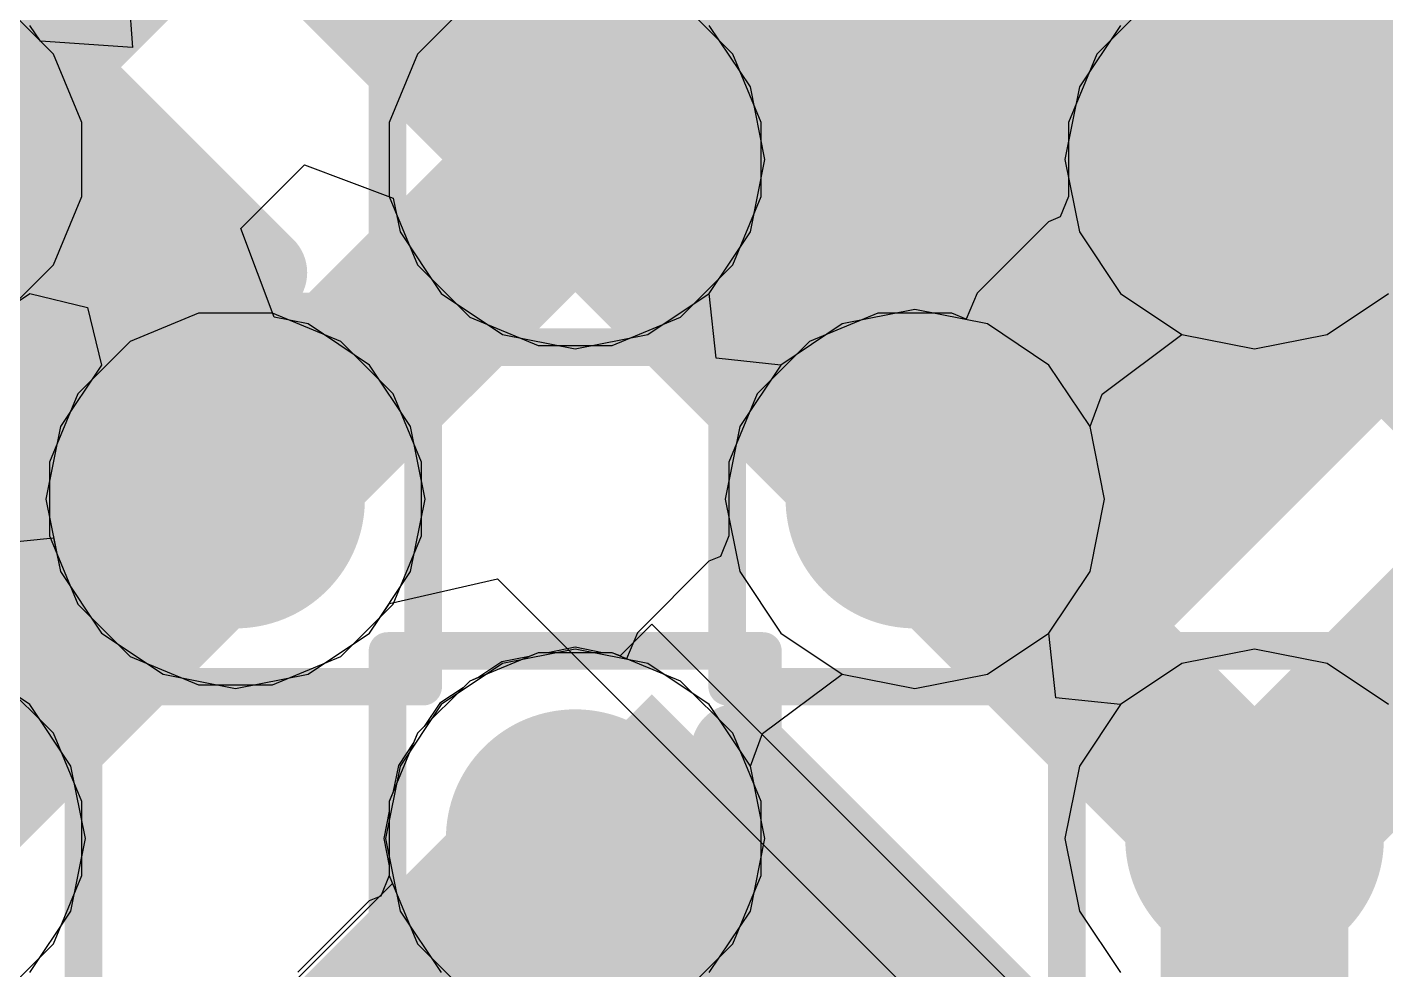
# Model space of a CAD drawing. Header units: inches. Extents: x -6 to 284, y -12 to 154.
# Drawn here: x 52.287 to 54.126, y 6.26 to 7.536 of the extents above; entities that cross this region are included whole.
import ezdxf

# ---------------------------------------------------------------- set-up
doc = ezdxf.new("R2010")
doc.units = ezdxf.units.IN
for name, color, linetype in [('Bottom Layer', 5, 'Continuous'), ('Bottom Overlay', 54, 'Continuous'), ('Bottom Paste', 16, 'Continuous'), ('Bottom Solder', 6, 'Continuous'), ('Drill Drawing', 1, 'Continuous'), ('GND-1', 16, 'Continuous'), ('GND-2', 90, 'Continuous'), ('GND-3', 216, 'Continuous'), ('GND-4', 54, 'Continuous'), ('PWR-1', 156, 'Continuous'), ('PWR-2', 130, 'Continuous'), ('Signal L1', 76, 'Continuous'), ('Signal L2', 6, 'Continuous'), ('Top Layer', 1, 'Continuous'), ('Top Paste', 8, 'Continuous'), ('Top Solder', 216, 'Continuous'), ('Via Holes', 16, 'Continuous')]:
    doc.layers.add(name, color=color, linetype=linetype)

# ---------------------------------------------------------------- blocks, each defined once
blk = doc.blocks.new('BGA_565_15_5_14_4__132')
at = {"layer": 'Top Layer'}
h = blk.add_hatch(color=1, dxfattribs=at)
edge = h.paths.add_edge_path()
edge.add_arc((1.625, 0.975), 0.125, 0, 360)
h = blk.add_hatch(color=1, dxfattribs=at)
edge = h.paths.add_edge_path()
edge.add_arc((0.975, 0.325), 0.125, 0, 360)
h = blk.add_hatch(color=1, dxfattribs=at)
edge = h.paths.add_edge_path()
edge.add_arc((1.625, 0.325), 0.125, 0, 360)
h = blk.add_hatch(color=1, dxfattribs=at)
edge = h.paths.add_edge_path()
edge.add_arc((2.275, 0.325), 0.125, 0, 360)
h = blk.add_hatch(color=1, dxfattribs=at)
edge = h.paths.add_edge_path()
edge.add_arc((1.625, -0.325), 0.125, 0, 360)
h = blk.add_hatch(color=1, dxfattribs=at)
edge = h.paths.add_edge_path()
edge.add_arc((2.275, -0.325), 0.125, 0, 360)
at = {"layer": 'Top Paste'}
h = blk.add_hatch(color=8, dxfattribs=at)
edge = h.paths.add_edge_path()
edge.add_arc((1.625, 0.975), 0.125, 0, 360)
h = blk.add_hatch(color=8, dxfattribs=at)
edge = h.paths.add_edge_path()
edge.add_arc((0.975, 0.325), 0.125, 0, 360)
h = blk.add_hatch(color=8, dxfattribs=at)
edge = h.paths.add_edge_path()
edge.add_arc((1.625, 0.325), 0.125, 0, 360)
h = blk.add_hatch(color=8, dxfattribs=at)
edge = h.paths.add_edge_path()
edge.add_arc((2.275, 0.325), 0.125, 0, 360)
h = blk.add_hatch(color=8, dxfattribs=at)
edge = h.paths.add_edge_path()
edge.add_arc((1.625, -0.325), 0.125, 0, 360)
h = blk.add_hatch(color=8, dxfattribs=at)
edge = h.paths.add_edge_path()
edge.add_arc((2.275, -0.325), 0.125, 0, 360)
at = {"layer": 'Top Solder'}
h = blk.add_hatch(color=216, dxfattribs=at)
edge = h.paths.add_edge_path()
edge.add_arc((1.625, 0.975), 0.175, 0, 360)
h = blk.add_hatch(color=216, dxfattribs=at)
edge = h.paths.add_edge_path()
edge.add_arc((0.975, 0.325), 0.175, 0, 360)
h = blk.add_hatch(color=216, dxfattribs=at)
edge = h.paths.add_edge_path()
edge.add_arc((1.625, 0.325), 0.175, 0, 360)
h = blk.add_hatch(color=216, dxfattribs=at)
edge = h.paths.add_edge_path()
edge.add_arc((2.275, 0.325), 0.175, 0, 360)
h = blk.add_hatch(color=216, dxfattribs=at)
edge = h.paths.add_edge_path()
edge.add_arc((1.625, -0.325), 0.175, 0, 360)
h = blk.add_hatch(color=216, dxfattribs=at)
edge = h.paths.add_edge_path()
edge.add_arc((2.275, -0.325), 0.175, 0, 360)
blk = doc.blocks.new('CAP_0201_B_374')
at = {"layer": 'Bottom Layer'}
for points in [[(-0.45, 0.15), (-0.15, 0.15), (-0.15, -0.15), (-0.45, -0.15)], [(0.15, 0.15), (0.45, 0.15), (0.45, -0.15), (0.15, -0.15)]]:
    blk.add_hatch(color=5, dxfattribs=at).paths.add_polyline_path(points)
at = {"layer": 'Bottom Paste'}
for points in [[(-0.45, 0.15), (-0.15, 0.15), (-0.15, -0.15), (-0.45, -0.15)], [(0.15, 0.15), (0.45, 0.15), (0.45, -0.15), (0.15, -0.15)]]:
    blk.add_hatch(color=16, dxfattribs=at).paths.add_polyline_path(points)
at = {"layer": 'Bottom Solder'}
for points in [[(-0.505, 0.205), (-0.095, 0.205), (-0.095, -0.205), (-0.505, -0.205)], [(0.095, 0.205), (0.505, 0.205), (0.505, -0.205), (0.095, -0.205)]]:
    blk.add_hatch(color=6, dxfattribs=at).paths.add_polyline_path(points)
at = {"layer": 'Bottom Overlay'}
for points in [[(-0.5334, 0.2286, 0.127, 0.127, 0), (-0.5334, -0.2286, 0.127, 0.127, 0)], [(-0.2032, 0.2286, 0.127, 0.127, 0), (-0.5334, 0.2286, 0.127, 0.127, 0)], [(0.5334, 0.2286, 0.127, 0.127, 0), (0.2032, 0.2286, 0.127, 0.127, 0)], [(0.5334, 0.2286, 0.127, 0.127, 0), (0.5334, -0.2286, 0.127, 0.127, 0)], [(-0.2032, -0.2286, 0.127, 0.127, 0), (-0.5334, -0.2286, 0.127, 0.127, 0)], [(0.5334, -0.2286, 0.127, 0.127, 0), (0.2032, -0.2286, 0.127, 0.127, 0)]]:
    blk.add_lwpolyline(points, format="xyseb", dxfattribs=at)
for points in [[(-0.5651, 0.2286, 0.0635, 0.0635, 1), (-0.5016, 0.2286, 0.0635, 0.0635, 1)], [(-0.5651, 0.2286, 0.0635, 0.0635, 1), (-0.5016, 0.2286, 0.0635, 0.0635, 1)], [(-0.2349, 0.2286, 0.0635, 0.0635, 1), (-0.1714, 0.2286, 0.0635, 0.0635, 1)], [(0.1714, 0.2286, 0.0635, 0.0635, 1), (0.2349, 0.2286, 0.0635, 0.0635, 1)], [(0.5016, 0.2286, 0.0635, 0.0635, 1), (0.5651, 0.2286, 0.0635, 0.0635, 1)], [(0.5016, 0.2286, 0.0635, 0.0635, 1), (0.5651, 0.2286, 0.0635, 0.0635, 1)], [(-0.5651, -0.2286, 0.0635, 0.0635, 1), (-0.5016, -0.2286, 0.0635, 0.0635, 1)], [(-0.5651, -0.2286, 0.0635, 0.0635, 1), (-0.5016, -0.2286, 0.0635, 0.0635, 1)], [(-0.2349, -0.2286, 0.0635, 0.0635, 1), (-0.1714, -0.2286, 0.0635, 0.0635, 1)], [(0.1714, -0.2286, 0.0635, 0.0635, 1), (0.2349, -0.2286, 0.0635, 0.0635, 1)], [(0.5016, -0.2286, 0.0635, 0.0635, 1), (0.5651, -0.2286, 0.0635, 0.0635, 1)], [(0.5016, -0.2286, 0.0635, 0.0635, 1), (0.5651, -0.2286, 0.0635, 0.0635, 1)]]:
    blk.add_lwpolyline(points, format="xyseb", close=True, dxfattribs=at)
blk = doc.blocks.new('C___0603_B_404')
at = {"layer": 'Bottom Layer'}
blk.add_hatch(color=5, dxfattribs=at).paths.add_polyline_path([(-1.143, -0.4445), (-1.143, 0.4445), (-0.381, 0.4445), (-0.381, -0.4445)])
at = {"layer": 'Bottom Paste'}
blk.add_hatch(color=16, dxfattribs=at).paths.add_polyline_path([(-1.143, -0.4445), (-1.143, 0.4445), (-0.381, 0.4445), (-0.381, -0.4445)])
at = {"layer": 'Bottom Solder'}
blk.add_hatch(color=6, dxfattribs=at).paths.add_polyline_path([(-1.203, -0.5045), (-1.203, 0.5045), (-0.321, 0.5045), (-0.321, -0.5045)])
at = {"layer": 'Bottom Overlay'}
for points in [[(-1.2446, 0.5334, 0.127, 0.127, 0), (-1.2446, -0.5334, 0.127, 0.127, 0)], [(-1.2446, 0.5334, 0.127, 0.127, 0), (-0.4572, 0.5334, 0.127, 0.127, 0)], [(-1.2446, -0.5334, 0.127, 0.127, 0), (-0.4572, -0.5334, 0.127, 0.127, 0)]]:
    blk.add_lwpolyline(points, format="xyseb", dxfattribs=at)
for points in [[(-1.2764, 0.5334, 0.0635, 0.0635, 1), (-1.2128, 0.5334, 0.0635, 0.0635, 1)], [(-1.2764, 0.5334, 0.0635, 0.0635, 1), (-1.2128, 0.5334, 0.0635, 0.0635, 1)], [(-1.2764, -0.5334, 0.0635, 0.0635, 1), (-1.2128, -0.5334, 0.0635, 0.0635, 1)], [(-1.2764, -0.5334, 0.0635, 0.0635, 1), (-1.2128, -0.5334, 0.0635, 0.0635, 1)]]:
    blk.add_lwpolyline(points, format="xyseb", close=True, dxfattribs=at)
blk = doc.blocks.new('C___0603_B_414')
at = {"layer": 'Bottom Layer'}
for points in [[(-1.143, -0.4445), (-1.143, 0.4445), (-0.381, 0.4445), (-0.381, -0.4445)], [(0.381, -0.4445), (0.381, 0.4445), (1.143, 0.4445), (1.143, -0.4445)]]:
    blk.add_hatch(color=5, dxfattribs=at).paths.add_polyline_path(points)
at = {"layer": 'Bottom Paste'}
for points in [[(-1.143, -0.4445), (-1.143, 0.4445), (-0.381, 0.4445), (-0.381, -0.4445)], [(0.381, -0.4445), (0.381, 0.4445), (1.143, 0.4445), (1.143, -0.4445)]]:
    blk.add_hatch(color=16, dxfattribs=at).paths.add_polyline_path(points)
at = {"layer": 'Bottom Solder'}
for points in [[(-1.203, -0.5045), (-1.203, 0.5045), (-0.321, 0.5045), (-0.321, -0.5045)], [(0.321, -0.5045), (0.321, 0.5045), (1.203, 0.5045), (1.203, -0.5045)]]:
    blk.add_hatch(color=6, dxfattribs=at).paths.add_polyline_path(points)
at = {"layer": 'Bottom Overlay'}
for points in [[(-1.2446, 0.5334, 0.127, 0.127, 0), (-0.4572, 0.5334, 0.127, 0.127, 0)], [(0.4572, 0.5334, 0.127, 0.127, 0), (1.2446, 0.5334, 0.127, 0.127, 0)]]:
    blk.add_lwpolyline(points, format="xyseb", dxfattribs=at)
for points in [[(-0.4889, 0.5334, 0.0635, 0.0635, 1), (-0.4254, 0.5334, 0.0635, 0.0635, 1)], [(0.4254, 0.5334, 0.0635, 0.0635, 1), (0.4889, 0.5334, 0.0635, 0.0635, 1)]]:
    blk.add_lwpolyline(points, format="xyseb", close=True, dxfattribs=at)

msp = doc.modelspace()

# ---------------------------------------------------------------- hatches: boundary and pattern name
at = {"layer": 'Bottom Layer'}
h = msp.add_hatch(color=5, dxfattribs=at)
edge = h.paths.add_edge_path()
edge.add_arc((53.029, 7.3567), 0.15, 0, 360)
h = msp.add_hatch(color=5, dxfattribs=at)
edge = h.paths.add_edge_path()
edge.add_arc((53.9482, 7.3567), 0.15, 0, 360)
h = msp.add_hatch(color=5, dxfattribs=at)
edge = h.paths.add_edge_path()
edge.add_arc((52.5693, 6.8971), 0.15, 0, 360)
h = msp.add_hatch(color=5, dxfattribs=at)
edge = h.paths.add_edge_path()
edge.add_arc((53.4886, 6.8971), 0.15, 0, 360)
h = msp.add_hatch(color=5, dxfattribs=at)
edge = h.paths.add_edge_path()
edge.add_arc((53.029, 6.4375), 0.15, 0, 360)
h = msp.add_hatch(color=5, dxfattribs=at)
edge = h.paths.add_edge_path()
edge.add_arc((53.9482, 6.4375), 0.15, 0, 360)
at = {"layer": 'GND-1'}
h = msp.add_hatch(color=16, dxfattribs=at)
edge = h.paths.add_edge_path()
edge.add_arc((53.029, 7.3567), 0.15, 0, 360)
h = msp.add_hatch(color=16, dxfattribs=at)
edge = h.paths.add_edge_path()
edge.add_arc((53.9482, 7.3567), 0.15, 0, 360)
h = msp.add_hatch(color=16, dxfattribs=at)
edge = h.paths.add_edge_path()
edge.add_arc((52.5693, 6.8971), 0.15, 0, 360)
h = msp.add_hatch(color=16, dxfattribs=at)
edge = h.paths.add_edge_path()
edge.add_arc((53.4886, 6.8971), 0.15, 0, 360)
h = msp.add_hatch(color=16, dxfattribs=at)
edge = h.paths.add_edge_path()
edge.add_arc((53.029, 6.4375), 0.15, 0, 360)
h = msp.add_hatch(color=16, dxfattribs=at)
edge = h.paths.add_edge_path()
edge.add_arc((53.9482, 6.4375), 0.15, 0, 360)
at = {"layer": 'GND-2'}
h = msp.add_hatch(color=90, dxfattribs=at)
edge = h.paths.add_edge_path()
edge.add_arc((53.029, 7.3567), 0.15, 0, 360)
h = msp.add_hatch(color=90, dxfattribs=at)
edge = h.paths.add_edge_path()
edge.add_arc((53.9482, 7.3567), 0.15, 0, 360)
h = msp.add_hatch(color=90, dxfattribs=at)
edge = h.paths.add_edge_path()
edge.add_arc((52.5693, 6.8971), 0.15, 0, 360)
h = msp.add_hatch(color=90, dxfattribs=at)
edge = h.paths.add_edge_path()
edge.add_arc((53.4886, 6.8971), 0.15, 0, 360)
h = msp.add_hatch(color=90, dxfattribs=at)
edge = h.paths.add_edge_path()
edge.add_arc((53.029, 6.4375), 0.15, 0, 360)
h = msp.add_hatch(color=90, dxfattribs=at)
edge = h.paths.add_edge_path()
edge.add_arc((53.9482, 6.4375), 0.15, 0, 360)
at = {"layer": 'GND-3'}
h = msp.add_hatch(color=216, dxfattribs=at)
edge = h.paths.add_edge_path()
edge.add_arc((53.029, 7.3567), 0.15, 0, 360)
h = msp.add_hatch(color=216, dxfattribs=at)
edge = h.paths.add_edge_path()
edge.add_arc((53.9482, 7.3567), 0.15, 0, 360)
h = msp.add_hatch(color=216, dxfattribs=at)
edge = h.paths.add_edge_path()
edge.add_arc((52.5693, 6.8971), 0.15, 0, 360)
h = msp.add_hatch(color=216, dxfattribs=at)
edge = h.paths.add_edge_path()
edge.add_arc((53.4886, 6.8971), 0.15, 0, 360)
h = msp.add_hatch(color=216, dxfattribs=at)
edge = h.paths.add_edge_path()
edge.add_arc((53.029, 6.4375), 0.15, 0, 360)
h = msp.add_hatch(color=216, dxfattribs=at)
edge = h.paths.add_edge_path()
edge.add_arc((53.9482, 6.4375), 0.15, 0, 360)
at = {"layer": 'GND-4'}
h = msp.add_hatch(color=54, dxfattribs=at)
edge = h.paths.add_edge_path()
edge.add_arc((53.029, 7.3567), 0.15, 0, 360)
h = msp.add_hatch(color=54, dxfattribs=at)
edge = h.paths.add_edge_path()
edge.add_arc((53.9482, 7.3567), 0.15, 0, 360)
h = msp.add_hatch(color=54, dxfattribs=at)
edge = h.paths.add_edge_path()
edge.add_arc((52.5693, 6.8971), 0.15, 0, 360)
h = msp.add_hatch(color=54, dxfattribs=at)
edge = h.paths.add_edge_path()
edge.add_arc((53.4886, 6.8971), 0.15, 0, 360)
h = msp.add_hatch(color=54, dxfattribs=at)
edge = h.paths.add_edge_path()
edge.add_arc((53.029, 6.4375), 0.15, 0, 360)
h = msp.add_hatch(color=54, dxfattribs=at)
edge = h.paths.add_edge_path()
edge.add_arc((53.9482, 6.4375), 0.15, 0, 360)
at = {"layer": 'PWR-1'}
h = msp.add_hatch(color=156, dxfattribs=at)
edge = h.paths.add_edge_path()
edge.add_arc((53.029, 7.3567), 0.15, 0, 360)
h = msp.add_hatch(color=156, dxfattribs=at)
edge = h.paths.add_edge_path()
edge.add_arc((53.9482, 7.3567), 0.15, 0, 360)
h = msp.add_hatch(color=156, dxfattribs=at)
edge = h.paths.add_edge_path()
edge.add_arc((52.5693, 6.8971), 0.15, 0, 360)
h = msp.add_hatch(color=156, dxfattribs=at)
edge = h.paths.add_edge_path()
edge.add_arc((53.4886, 6.8971), 0.15, 0, 360)
h = msp.add_hatch(color=156, dxfattribs=at)
edge = h.paths.add_edge_path()
edge.add_arc((53.029, 6.4375), 0.15, 0, 360)
h = msp.add_hatch(color=156, dxfattribs=at)
edge = h.paths.add_edge_path()
edge.add_arc((53.9482, 6.4375), 0.15, 0, 360)
at = {"layer": 'PWR-2'}
h = msp.add_hatch(color=130, dxfattribs=at)
edge = h.paths.add_edge_path()
edge.add_arc((53.029, 7.3567), 0.15, 0, 360)
h = msp.add_hatch(color=130, dxfattribs=at)
edge = h.paths.add_edge_path()
edge.add_arc((53.9482, 7.3567), 0.15, 0, 360)
h = msp.add_hatch(color=130, dxfattribs=at)
edge = h.paths.add_edge_path()
edge.add_arc((52.5693, 6.8971), 0.15, 0, 360)
h = msp.add_hatch(color=130, dxfattribs=at)
edge = h.paths.add_edge_path()
edge.add_arc((53.4886, 6.8971), 0.15, 0, 360)
h = msp.add_hatch(color=130, dxfattribs=at)
edge = h.paths.add_edge_path()
edge.add_arc((53.029, 6.4375), 0.15, 0, 360)
h = msp.add_hatch(color=130, dxfattribs=at)
edge = h.paths.add_edge_path()
edge.add_arc((53.9482, 6.4375), 0.15, 0, 360)
at = {"layer": 'Signal L1'}
h = msp.add_hatch(color=76, dxfattribs=at)
edge = h.paths.add_edge_path()
edge.add_arc((53.029, 7.3567), 0.15, 0, 360)
h = msp.add_hatch(color=76, dxfattribs=at)
edge = h.paths.add_edge_path()
edge.add_arc((53.9482, 7.3567), 0.15, 0, 360)
h = msp.add_hatch(color=76, dxfattribs=at)
edge = h.paths.add_edge_path()
edge.add_arc((52.5693, 6.8971), 0.15, 0, 360)
h = msp.add_hatch(color=76, dxfattribs=at)
edge = h.paths.add_edge_path()
edge.add_arc((53.4886, 6.8971), 0.15, 0, 360)
h = msp.add_hatch(color=76, dxfattribs=at)
edge = h.paths.add_edge_path()
edge.add_arc((53.029, 6.4375), 0.15, 0, 360)
h = msp.add_hatch(color=76, dxfattribs=at)
edge = h.paths.add_edge_path()
edge.add_arc((53.9482, 6.4375), 0.15, 0, 360)
at = {"layer": 'Signal L2'}
h = msp.add_hatch(color=6, dxfattribs=at)
edge = h.paths.add_edge_path()
edge.add_arc((53.029, 7.3567), 0.15, 0, 360)
h = msp.add_hatch(color=6, dxfattribs=at)
edge = h.paths.add_edge_path()
edge.add_arc((53.9482, 7.3567), 0.15, 0, 360)
h = msp.add_hatch(color=6, dxfattribs=at)
edge = h.paths.add_edge_path()
edge.add_arc((52.5693, 6.8971), 0.15, 0, 360)
h = msp.add_hatch(color=6, dxfattribs=at)
edge = h.paths.add_edge_path()
edge.add_arc((53.4886, 6.8971), 0.15, 0, 360)
h = msp.add_hatch(color=6, dxfattribs=at)
edge = h.paths.add_edge_path()
edge.add_arc((53.029, 6.4375), 0.15, 0, 360)
h = msp.add_hatch(color=6, dxfattribs=at)
edge = h.paths.add_edge_path()
edge.add_arc((53.9482, 6.4375), 0.15, 0, 360)
at = {"layer": 'Top Layer'}
h = msp.add_hatch(color=1, dxfattribs=at)
edge = h.paths.add_edge_path()
edge.add_arc((53.029, 7.3567), 0.15, 0, 360)
h = msp.add_hatch(color=1, dxfattribs=at)
edge = h.paths.add_edge_path()
edge.add_arc((53.9482, 7.3567), 0.15, 0, 360)
h = msp.add_hatch(color=1, dxfattribs=at)
edge = h.paths.add_edge_path()
edge.add_arc((52.5693, 6.8971), 0.15, 0, 360)
h = msp.add_hatch(color=1, dxfattribs=at)
edge = h.paths.add_edge_path()
edge.add_arc((53.4886, 6.8971), 0.15, 0, 360)
h = msp.add_hatch(color=1, dxfattribs=at)
edge = h.paths.add_edge_path()
edge.add_arc((53.029, 6.4375), 0.15, 0, 360)
h = msp.add_hatch(color=1, dxfattribs=at)
edge = h.paths.add_edge_path()
edge.add_arc((53.9482, 6.4375), 0.15, 0, 360)
at = {"layer": 'Via Holes'}
h = msp.add_hatch(color=7, dxfattribs=at)
edge = h.paths.add_edge_path()
edge.add_arc((53.029, 7.3567), 0.075, 0, 360)
h = msp.add_hatch(color=7, dxfattribs=at)
edge = h.paths.add_edge_path()
edge.add_arc((53.9482, 7.3567), 0.075, 0, 360)
h = msp.add_hatch(color=7, dxfattribs=at)
edge = h.paths.add_edge_path()
edge.add_arc((52.5693, 6.8971), 0.075, 0, 360)
h = msp.add_hatch(color=7, dxfattribs=at)
edge = h.paths.add_edge_path()
edge.add_arc((53.4886, 6.8971), 0.075, 0, 360)
h = msp.add_hatch(color=7, dxfattribs=at)
edge = h.paths.add_edge_path()
edge.add_arc((53.029, 6.4375), 0.075, 0, 360)
h = msp.add_hatch(color=7, dxfattribs=at)
edge = h.paths.add_edge_path()
edge.add_arc((53.9482, 6.4375), 0.075, 0, 360)

# ---------------------------------------------------------------- linework, layer by layer
at = {"layer": 'Bottom Layer'}
for p, q in [((53.1327, 6.7276), (53.0897, 6.6847)), ((53.8511, 6.0092), (53.1327, 6.7276)), ((53.029, 6.6965), (52.9919, 6.6891)), ((53.066, 6.6891), (53.029, 6.6965)), ((52.9298, 6.6768), (52.8984, 6.6558)), ((52.9669, 6.6841), (52.9298, 6.6768)), ((52.9789, 6.6891), (52.9669, 6.6841)), ((52.9919, 6.6891), (52.9789, 6.6891)), ((53.079, 6.6891), (53.066, 6.6891)), ((53.0897, 6.6847), (53.079, 6.6891)), ((52.8984, 6.6558), (52.8864, 6.6508)), ((52.8773, 6.6416), (52.8458, 6.6206)), ((52.8864, 6.6508), (52.8773, 6.6416)), ((52.8458, 6.6206), (52.8248, 6.5892)), ((52.8248, 6.5892), (52.8157, 6.58)), ((52.8107, 6.568), (52.7897, 6.5366)), ((52.8157, 6.58), (52.8107, 6.568)), ((52.7897, 6.5366), (52.7823, 6.4995)), ((52.7823, 6.4995), (52.7774, 6.4875)), ((52.7774, 6.4746), (52.77, 6.4375)), ((52.7774, 6.4875), (52.7774, 6.4746)), ((52.77, 6.4375), (52.7774, 6.4004)), ((52.7774, 6.4004), (52.7774, 6.3875)), ((52.7774, 6.3875), (52.7818, 6.3767)), ((52.7818, 6.3767), (52.6301, 6.225))]:
    msp.add_line(p, q, dxfattribs=at)
for points in [[(53.029, 6.4375, 0.254, 0.254, 0), (53.107, 6.3594, 0.254, 0.254, 0)], [(53.107, 5.945, 0.254, 0.254, 0), (53.107, 6.3594, 0.254, 0.254, 0)]]:
    msp.add_lwpolyline(points, format="xyseb", dxfattribs=at)
for points in [[(52.9655, 6.4375, 0.127, 0.127, 1), (53.0925, 6.4375, 0.127, 0.127, 1)], [(53.0435, 6.3594, 0.127, 0.127, 1), (53.1705, 6.3594, 0.127, 0.127, 1)], [(53.0435, 6.3594, 0.127, 0.127, 1), (53.1705, 6.3594, 0.127, 0.127, 1)]]:
    msp.add_lwpolyline(points, format="xyseb", close=True, dxfattribs=at)
at = {"layer": 'Drill Drawing'}
for points in [[(52.3637, 7.1027, 0.0508, 0.0508, 0), (52.3637, 7.6107, 0.0508, 0.0508, 0)], [(52.775, 7.1027, 0.0508, 0.0508, 0), (52.775, 7.6107, 0.0508, 0.0508, 0)], [(53.283, 7.1027, 0.0508, 0.0508, 0), (53.283, 7.6107, 0.0508, 0.0508, 0)], [(53.6942, 7.1027, 0.0508, 0.0508, 0), (53.6942, 7.6107, 0.0508, 0.0508, 0)], [(52.3153, 7.1511, 0.0508, 0.0508, 0), (52.8233, 7.1511, 0.0508, 0.0508, 0)], [(52.3153, 6.6431, 0.0508, 0.0508, 0), (52.3153, 7.1511, 0.0508, 0.0508, 0)], [(52.8233, 6.6431, 0.0508, 0.0508, 0), (52.8233, 7.1511, 0.0508, 0.0508, 0)], [(53.2346, 7.1511, 0.0508, 0.0508, 0), (53.7426, 7.1511, 0.0508, 0.0508, 0)], [(53.2346, 6.6431, 0.0508, 0.0508, 0), (53.2346, 7.1511, 0.0508, 0.0508, 0)], [(53.7426, 6.6431, 0.0508, 0.0508, 0), (53.7426, 7.1511, 0.0508, 0.0508, 0)], [(51.8557, 7.1027, 0.0508, 0.0508, 0), (52.3637, 7.1027, 0.0508, 0.0508, 0)], [(52.775, 7.1027, 0.0508, 0.0508, 0), (53.283, 7.1027, 0.0508, 0.0508, 0)], [(53.6942, 7.1027, 0.0508, 0.0508, 0), (54.2022, 7.1027, 0.0508, 0.0508, 0)], [(51.8557, 6.6915, 0.0508, 0.0508, 0), (52.3637, 6.6915, 0.0508, 0.0508, 0)], [(52.3637, 6.1835, 0.0508, 0.0508, 0), (52.3637, 6.6915, 0.0508, 0.0508, 0)], [(52.775, 6.6915, 0.0508, 0.0508, 0), (53.283, 6.6915, 0.0508, 0.0508, 0)], [(52.775, 6.1835, 0.0508, 0.0508, 0), (52.775, 6.6915, 0.0508, 0.0508, 0)], [(53.283, 6.1835, 0.0508, 0.0508, 0), (53.283, 6.6915, 0.0508, 0.0508, 0)], [(53.6942, 6.6915, 0.0508, 0.0508, 0), (54.2022, 6.6915, 0.0508, 0.0508, 0)], [(53.6942, 6.1835, 0.0508, 0.0508, 0), (53.6942, 6.6915, 0.0508, 0.0508, 0)], [(52.3153, 6.6431, 0.0508, 0.0508, 0), (52.8233, 6.6431, 0.0508, 0.0508, 0)], [(53.2346, 6.6431, 0.0508, 0.0508, 0), (53.7426, 6.6431, 0.0508, 0.0508, 0)]]:
    msp.add_lwpolyline(points, format="xyseb", dxfattribs=at)
for points in [[(52.3026, 7.1511, 0.0254, 0.0254, 1), (52.328, 7.1511, 0.0254, 0.0254, 1)], [(52.3026, 7.1511, 0.0254, 0.0254, 1), (52.328, 7.1511, 0.0254, 0.0254, 1)], [(52.8106, 7.1511, 0.0254, 0.0254, 1), (52.836, 7.1511, 0.0254, 0.0254, 1)], [(52.8106, 7.1511, 0.0254, 0.0254, 1), (52.836, 7.1511, 0.0254, 0.0254, 1)], [(53.2219, 7.1511, 0.0254, 0.0254, 1), (53.2473, 7.1511, 0.0254, 0.0254, 1)], [(53.2219, 7.1511, 0.0254, 0.0254, 1), (53.2473, 7.1511, 0.0254, 0.0254, 1)], [(53.7299, 7.1511, 0.0254, 0.0254, 1), (53.7553, 7.1511, 0.0254, 0.0254, 1)], [(53.7299, 7.1511, 0.0254, 0.0254, 1), (53.7553, 7.1511, 0.0254, 0.0254, 1)], [(52.351, 7.1027, 0.0254, 0.0254, 1), (52.3764, 7.1027, 0.0254, 0.0254, 1)], [(52.351, 7.1027, 0.0254, 0.0254, 1), (52.3764, 7.1027, 0.0254, 0.0254, 1)], [(52.7623, 7.1027, 0.0254, 0.0254, 1), (52.7877, 7.1027, 0.0254, 0.0254, 1)], [(52.7623, 7.1027, 0.0254, 0.0254, 1), (52.7877, 7.1027, 0.0254, 0.0254, 1)], [(53.2703, 7.1027, 0.0254, 0.0254, 1), (53.2957, 7.1027, 0.0254, 0.0254, 1)], [(53.2703, 7.1027, 0.0254, 0.0254, 1), (53.2957, 7.1027, 0.0254, 0.0254, 1)], [(53.6815, 7.1027, 0.0254, 0.0254, 1), (53.7069, 7.1027, 0.0254, 0.0254, 1)], [(53.6815, 7.1027, 0.0254, 0.0254, 1), (53.7069, 7.1027, 0.0254, 0.0254, 1)], [(52.351, 6.6915, 0.0254, 0.0254, 1), (52.3764, 6.6915, 0.0254, 0.0254, 1)], [(52.351, 6.6915, 0.0254, 0.0254, 1), (52.3764, 6.6915, 0.0254, 0.0254, 1)], [(52.7623, 6.6915, 0.0254, 0.0254, 1), (52.7877, 6.6915, 0.0254, 0.0254, 1)], [(52.7623, 6.6915, 0.0254, 0.0254, 1), (52.7877, 6.6915, 0.0254, 0.0254, 1)], [(53.2703, 6.6915, 0.0254, 0.0254, 1), (53.2957, 6.6915, 0.0254, 0.0254, 1)], [(53.2703, 6.6915, 0.0254, 0.0254, 1), (53.2957, 6.6915, 0.0254, 0.0254, 1)], [(53.6815, 6.6915, 0.0254, 0.0254, 1), (53.7069, 6.6915, 0.0254, 0.0254, 1)], [(53.6815, 6.6915, 0.0254, 0.0254, 1), (53.7069, 6.6915, 0.0254, 0.0254, 1)], [(52.3026, 6.6431, 0.0254, 0.0254, 1), (52.328, 6.6431, 0.0254, 0.0254, 1)], [(52.3026, 6.6431, 0.0254, 0.0254, 1), (52.328, 6.6431, 0.0254, 0.0254, 1)], [(52.8106, 6.6431, 0.0254, 0.0254, 1), (52.836, 6.6431, 0.0254, 0.0254, 1)], [(52.8106, 6.6431, 0.0254, 0.0254, 1), (52.836, 6.6431, 0.0254, 0.0254, 1)], [(53.2219, 6.6431, 0.0254, 0.0254, 1), (53.2473, 6.6431, 0.0254, 0.0254, 1)], [(53.2219, 6.6431, 0.0254, 0.0254, 1), (53.2473, 6.6431, 0.0254, 0.0254, 1)], [(53.7299, 6.6431, 0.0254, 0.0254, 1), (53.7553, 6.6431, 0.0254, 0.0254, 1)], [(53.7299, 6.6431, 0.0254, 0.0254, 1), (53.7553, 6.6431, 0.0254, 0.0254, 1)]]:
    msp.add_lwpolyline(points, format="xyseb", close=True, dxfattribs=at)
at = {"layer": 'GND-1'}
for p, q in [((52.9789, 6.6891), (52.8864, 6.6508)), ((53.079, 6.6891), (52.9789, 6.6891)), ((53.1715, 6.6508), (53.079, 6.6891)), ((52.8864, 6.6508), (52.8157, 6.58)), ((53.2422, 6.58), (53.1715, 6.6508)), ((52.8157, 6.58), (52.7774, 6.4875)), ((53.2806, 6.4875), (53.2422, 6.58)), ((52.7774, 6.4875), (52.7774, 6.3875)), ((53.2806, 6.3875), (53.2806, 6.4875)), ((52.7774, 6.3875), (52.8157, 6.295)), ((53.2422, 6.295), (53.2806, 6.3875)), ((52.8157, 6.295), (52.8864, 6.2242)), ((53.1715, 6.2242), (53.2422, 6.295))]:
    msp.add_line(p, q, dxfattribs=at)
at = {"layer": 'GND-2'}
for p, q in [((52.9789, 6.6891), (52.8864, 6.6508)), ((53.079, 6.6891), (52.9789, 6.6891)), ((53.1715, 6.6508), (53.079, 6.6891)), ((52.8864, 6.6508), (52.8157, 6.58)), ((53.2422, 6.58), (53.1715, 6.6508)), ((52.8157, 6.58), (52.7774, 6.4875)), ((53.2806, 6.4875), (53.2422, 6.58)), ((52.7774, 6.4875), (52.7774, 6.3875)), ((53.2806, 6.3875), (53.2806, 6.4875)), ((52.7774, 6.3875), (52.8157, 6.295)), ((53.2422, 6.295), (53.2806, 6.3875)), ((52.8157, 6.295), (52.8864, 6.2242)), ((53.1715, 6.2242), (53.2422, 6.295))]:
    msp.add_line(p, q, dxfattribs=at)
at = {"layer": 'GND-3'}
for p, q in [((52.9789, 6.6891), (52.8864, 6.6508)), ((53.079, 6.6891), (52.9789, 6.6891)), ((53.1715, 6.6508), (53.079, 6.6891)), ((52.8864, 6.6508), (52.8157, 6.58)), ((53.2422, 6.58), (53.1715, 6.6508)), ((52.8157, 6.58), (52.7774, 6.4875)), ((53.2806, 6.4875), (53.2422, 6.58)), ((52.7774, 6.4875), (52.7774, 6.3875)), ((53.2806, 6.3875), (53.2806, 6.4875)), ((52.7774, 6.3875), (52.8157, 6.295)), ((53.2422, 6.295), (53.2806, 6.3875)), ((52.8157, 6.295), (52.8864, 6.2242)), ((53.1715, 6.2242), (53.2422, 6.295))]:
    msp.add_line(p, q, dxfattribs=at)
at = {"layer": 'GND-4'}
for p, q in [((52.9789, 6.6891), (52.8864, 6.6508)), ((53.079, 6.6891), (52.9789, 6.6891)), ((53.1715, 6.6508), (53.079, 6.6891)), ((52.8864, 6.6508), (52.8157, 6.58)), ((53.2422, 6.58), (53.1715, 6.6508)), ((52.8157, 6.58), (52.7774, 6.4875)), ((53.2806, 6.4875), (53.2422, 6.58)), ((52.7774, 6.4875), (52.7774, 6.3875)), ((53.2806, 6.3875), (53.2806, 6.4875)), ((52.7774, 6.3875), (52.8157, 6.295)), ((53.2422, 6.295), (53.2806, 6.3875)), ((52.8157, 6.295), (52.8864, 6.2242)), ((53.1715, 6.2242), (53.2422, 6.295))]:
    msp.add_line(p, q, dxfattribs=at)
at = {"layer": 'PWR-1'}
for p, q in [((52.4212, 7.6327), (52.4298, 7.5082)), ((52.3054, 7.5168), (52.2911, 7.5381)), ((53.266, 7.4549), (53.2103, 7.5381)), ((53.7668, 7.5381), (53.7112, 7.4549)), ((52.4298, 7.5082), (52.3054, 7.5168)), ((53.2855, 7.3567), (53.266, 7.4549)), ((53.7112, 7.4549), (53.6917, 7.3567)), ((53.266, 7.2586), (53.2855, 7.3567)), ((53.6917, 7.3567), (53.7112, 7.2586)), ((52.5766, 7.2634), (52.6627, 7.3495)), ((52.6627, 7.3495), (52.7828, 7.3045)), ((52.7828, 7.3045), (52.7919, 7.2586)), ((52.6216, 7.1433), (52.5766, 7.2634)), ((52.7919, 7.2586), (52.8476, 7.1753)), ((53.2103, 7.1753), (53.266, 7.2586)), ((53.7112, 7.2586), (53.7668, 7.1753)), ((52.8476, 7.1753), (52.9308, 7.1197)), ((53.1271, 7.1197), (53.2103, 7.1753)), ((53.7668, 7.1753), (53.85, 7.1197)), ((54.0464, 7.1197), (54.1296, 7.1753)), ((53.4886, 7.1536), (53.3904, 7.1341)), ((53.5867, 7.1341), (53.4886, 7.1536)), ((52.6675, 7.1341), (52.6216, 7.1433)), ((52.7507, 7.0785), (52.6675, 7.1341)), ((53.3904, 7.1341), (53.3072, 7.0785)), ((53.67, 7.0785), (53.5867, 7.1341)), ((52.9308, 7.1197), (53.029, 7.1002)), ((53.029, 7.1002), (53.1271, 7.1197)), ((53.85, 7.1197), (53.9482, 7.1002)), ((53.9482, 7.1002), (54.0464, 7.1197)), ((52.8063, 6.9953), (52.7507, 7.0785)), ((53.3072, 7.0785), (53.2516, 6.9953)), ((53.7256, 6.9953), (53.67, 7.0785)), ((52.8259, 6.8971), (52.8063, 6.9953)), ((53.2516, 6.9953), (53.232, 6.8971)), ((53.7451, 6.8971), (53.7256, 6.9953)), ((52.8063, 6.799), (52.8259, 6.8971)), ((53.232, 6.8971), (53.2516, 6.799)), ((53.7256, 6.799), (53.7451, 6.8971)), ((52.1962, 6.8321), (52.3232, 6.8446)), ((52.3232, 6.8446), (52.3323, 6.799)), ((52.3323, 6.799), (52.3879, 6.7157)), ((52.7507, 6.7157), (52.8063, 6.799)), ((53.2516, 6.799), (53.3072, 6.7157)), ((53.67, 6.7157), (53.7256, 6.799)), ((52.3879, 6.7157), (52.4712, 6.6601)), ((52.6675, 6.6601), (52.7507, 6.7157)), ((53.3072, 6.7157), (53.3904, 6.6601)), ((53.5867, 6.6601), (53.67, 6.7157)), ((53.029, 6.694), (52.9308, 6.6745)), ((53.1271, 6.6745), (53.029, 6.694)), ((53.9482, 6.694), (53.85, 6.6745)), ((54.0464, 6.6745), (53.9482, 6.694)), ((52.2911, 6.6189), (52.2079, 6.6745)), ((52.9308, 6.6745), (52.8476, 6.6189)), ((53.2103, 6.6189), (53.1271, 6.6745)), ((53.85, 6.6745), (53.7668, 6.6189)), ((54.1296, 6.6189), (54.0464, 6.6745)), ((52.4712, 6.6601), (52.5693, 6.6406)), ((52.5693, 6.6406), (52.6675, 6.6601)), ((53.3904, 6.6601), (53.4886, 6.6406)), ((53.4886, 6.6406), (53.5867, 6.6601)), ((52.3467, 6.5357), (52.2911, 6.6189)), ((52.8476, 6.6189), (52.7919, 6.5357)), ((53.266, 6.5357), (53.2103, 6.6189)), ((53.7668, 6.6189), (53.7112, 6.5357)), ((52.3662, 6.4375), (52.3467, 6.5357)), ((52.7919, 6.5357), (52.7724, 6.4375)), ((53.2855, 6.4375), (53.266, 6.5357)), ((53.7112, 6.5357), (53.6917, 6.4375)), ((52.3467, 6.3393), (52.3662, 6.4375)), ((52.7724, 6.4375), (52.7919, 6.3393)), ((53.266, 6.3393), (53.2855, 6.4375)), ((53.6917, 6.4375), (53.7112, 6.3393)), ((52.2911, 6.2561), (52.3467, 6.3393)), ((52.7919, 6.3393), (52.8476, 6.2561)), ((53.2103, 6.2561), (53.266, 6.3393)), ((53.7112, 6.3393), (53.7668, 6.2561))]:
    msp.add_line(p, q, dxfattribs=at)
at = {"layer": 'PWR-2'}
for p, q in [((53.266, 7.4549), (53.2103, 7.5381)), ((53.7668, 7.5381), (53.7112, 7.4549)), ((53.2855, 7.3567), (53.266, 7.4549)), ((53.7112, 7.4549), (53.6917, 7.3567)), ((53.266, 7.2586), (53.2855, 7.3567)), ((53.6917, 7.3567), (53.7112, 7.2586)), ((53.2103, 7.1753), (53.266, 7.2586)), ((53.7112, 7.2586), (53.7668, 7.1753)), ((52.2079, 7.1197), (52.2911, 7.1753)), ((52.2911, 7.1753), (52.3689, 7.1563)), ((53.2196, 7.0878), (53.2103, 7.1753)), ((53.7668, 7.1753), (53.85, 7.1197)), ((54.0464, 7.1197), (54.1296, 7.1753)), ((52.3689, 7.1563), (52.3879, 7.0785)), ((53.4886, 7.1536), (53.3904, 7.1341)), ((53.5867, 7.1341), (53.4886, 7.1536)), ((53.3904, 7.1341), (53.3072, 7.0785)), ((53.67, 7.0785), (53.5867, 7.1341)), ((53.85, 7.1197), (53.9482, 7.1002)), ((53.9482, 7.1002), (54.0464, 7.1197)), ((52.3879, 7.0785), (52.3323, 6.9953)), ((53.3072, 7.0785), (53.2196, 7.0878)), ((53.7256, 6.9953), (53.67, 7.0785)), ((52.3323, 6.9953), (52.3128, 6.8971)), ((53.7451, 6.8971), (53.7256, 6.9953)), ((52.3128, 6.8971), (52.3323, 6.799)), ((53.7256, 6.799), (53.7451, 6.8971)), ((52.3323, 6.799), (52.3879, 6.7157)), ((52.7775, 6.7558), (52.924, 6.7889)), ((52.924, 6.7889), (53.84, 5.8729)), ((53.67, 6.7157), (53.7256, 6.799)), ((52.7507, 6.7157), (52.7775, 6.7558)), ((52.3879, 6.7157), (52.4712, 6.6601)), ((52.6675, 6.6601), (52.7507, 6.7157)), ((53.6792, 6.6282), (53.67, 6.7157)), ((53.9482, 6.694), (53.85, 6.6745)), ((54.0464, 6.6745), (53.9482, 6.694)), ((52.2911, 6.6189), (52.2079, 6.6745)), ((53.85, 6.6745), (53.7668, 6.6189)), ((54.1296, 6.6189), (54.0464, 6.6745)), ((52.4712, 6.6601), (52.5693, 6.6406)), ((52.5693, 6.6406), (52.6675, 6.6601)), ((52.3467, 6.5357), (52.2911, 6.6189)), ((53.7668, 6.6189), (53.6792, 6.6282)), ((52.3662, 6.4375), (52.3467, 6.5357)), ((52.3467, 6.3393), (52.3662, 6.4375)), ((52.2911, 6.2561), (52.3467, 6.3393))]:
    msp.add_line(p, q, dxfattribs=at)
at = {"layer": 'Signal L2'}
for p, q in [((52.323, 7.4993), (52.2522, 7.57)), ((52.8864, 7.57), (52.8157, 7.4993)), ((53.2422, 7.4993), (53.1715, 7.57)), ((53.8057, 7.57), (53.7349, 7.4993)), ((52.3613, 7.4068), (52.323, 7.4993)), ((52.8157, 7.4993), (52.7774, 7.4068)), ((53.2806, 7.4068), (53.2422, 7.4993)), ((53.7349, 7.4993), (53.6966, 7.4068)), ((52.3613, 7.3067), (52.3613, 7.4068)), ((52.7774, 7.4068), (52.7774, 7.3067)), ((53.2806, 7.3067), (53.2806, 7.4068)), ((53.6966, 7.4068), (53.6966, 7.3067)), ((52.323, 7.2142), (52.3613, 7.3067)), ((52.7774, 7.3067), (52.8157, 7.2142)), ((53.2422, 7.2142), (53.2806, 7.3067)), ((53.6966, 7.3067), (53.6851, 7.279)), ((53.6696, 7.2725), (53.5728, 7.1757)), ((53.6851, 7.279), (53.6696, 7.2725)), ((52.2522, 7.1434), (52.323, 7.2142)), ((52.8157, 7.2142), (52.8864, 7.1434)), ((53.1715, 7.1434), (53.2422, 7.2142)), ((53.5728, 7.1757), (53.5582, 7.1406)), ((54.0464, 7.1197), (54.1296, 7.1753)), ((52.5193, 7.1487), (52.4268, 7.1104)), ((52.6194, 7.1487), (52.5193, 7.1487)), ((52.7119, 7.1104), (52.6194, 7.1487)), ((52.8864, 7.1434), (52.9789, 7.1051)), ((53.079, 7.1051), (53.1715, 7.1434)), ((53.4385, 7.1487), (53.3461, 7.1104)), ((53.5386, 7.1487), (53.4385, 7.1487)), ((53.5582, 7.1406), (53.5386, 7.1487)), ((53.7419, 7.0392), (53.85, 7.1197)), ((53.85, 7.1197), (53.9482, 7.1002)), ((53.9482, 7.1002), (54.0464, 7.1197)), ((52.4268, 7.1104), (52.356, 7.0396)), ((52.7826, 7.0396), (52.7119, 7.1104)), ((52.9789, 7.1051), (53.079, 7.1051)), ((53.3461, 7.1104), (53.2753, 7.0396)), ((52.356, 7.0396), (52.3177, 6.9472)), ((52.8209, 6.9472), (52.7826, 7.0396)), ((53.2753, 7.0396), (53.237, 6.9472)), ((53.7256, 6.9953), (53.7419, 7.0392)), ((53.7451, 6.8971), (53.7256, 6.9953)), ((52.3177, 6.9472), (52.3177, 6.8471)), ((52.8209, 6.8471), (52.8209, 6.9472)), ((53.237, 6.9472), (53.237, 6.8471)), ((53.7256, 6.799), (53.7451, 6.8971)), ((52.3177, 6.8471), (52.356, 6.7546)), ((52.7826, 6.7546), (52.8209, 6.8471)), ((53.237, 6.8471), (53.2255, 6.8194)), ((53.21, 6.8129), (53.1131, 6.7161)), ((53.2255, 6.8194), (53.21, 6.8129)), ((53.67, 6.7157), (53.7256, 6.799)), ((52.356, 6.7546), (52.4268, 6.6838)), ((52.7119, 6.6838), (52.7826, 6.7546)), ((53.1131, 6.7161), (53.0986, 6.681)), ((53.5867, 6.6601), (53.67, 6.7157)), ((53.9482, 6.694), (53.85, 6.6745)), ((54.0464, 6.6745), (53.9482, 6.694)), ((52.4268, 6.6838), (52.5193, 6.6455)), ((52.6194, 6.6455), (52.7119, 6.6838)), ((52.9789, 6.6891), (52.8864, 6.6508)), ((53.079, 6.6891), (52.9789, 6.6891)), ((53.0986, 6.681), (53.079, 6.6891)), ((53.85, 6.6745), (53.7668, 6.6189)), ((54.1296, 6.6189), (54.0464, 6.6745)), ((53.2823, 6.5796), (53.3904, 6.6601)), ((53.3904, 6.6601), (53.4886, 6.6406)), ((53.4886, 6.6406), (53.5867, 6.6601)), ((52.323, 6.58), (52.2522, 6.6508)), ((52.5193, 6.6455), (52.6194, 6.6455)), ((52.8864, 6.6508), (52.8157, 6.58)), ((53.7668, 6.6189), (53.7112, 6.5357)), ((52.3613, 6.4875), (52.323, 6.58)), ((52.8157, 6.58), (52.7774, 6.4875)), ((53.266, 6.5357), (53.2823, 6.5796)), ((53.2855, 6.4375), (53.266, 6.5357)), ((53.7112, 6.5357), (53.6917, 6.4375)), ((52.3613, 6.3875), (52.3613, 6.4875)), ((52.7774, 6.4875), (52.7774, 6.3875)), ((53.266, 6.3393), (53.2855, 6.4375)), ((53.6917, 6.4375), (53.7112, 6.3393)), ((52.323, 6.295), (52.3613, 6.3875)), ((52.7774, 6.3875), (52.7659, 6.3597)), ((52.7504, 6.3533), (52.6535, 6.2565)), ((52.7659, 6.3597), (52.7504, 6.3533)), ((53.2103, 6.2561), (53.266, 6.3393)), ((53.7112, 6.3393), (53.7668, 6.2561)), ((52.2522, 6.2242), (52.323, 6.295))]:
    msp.add_line(p, q, dxfattribs=at)
at = {"layer": 'Top Layer'}
for points in [[(52.1098, 7.3569, 0.254, 0.254, 0), (52.5693, 7.8164, 0.254, 0.254, 0)], [(52.5693, 7.8164, 0.254, 0.254, 0), (53.029, 7.3567, 0.254, 0.254, 0)], [(53.0291, 7.3567, 0.254, 0.254, 0), (53.4887, 7.8163, 0.254, 0.254, 0)], [(53.4887, 7.8163, 0.254, 0.254, 0), (53.9482, 7.3567, 0.254, 0.254, 0)], [(53.9482, 7.3567, 0.254, 0.254, 0), (54.4078, 7.8164, 0.254, 0.254, 0)], [(52.1098, 7.3567, 0.254, 0.254, 0), (52.5694, 6.8972, 0.254, 0.254, 0)], [(52.5694, 6.8972, 0.254, 0.254, 0), (53.029, 7.3567, 0.254, 0.254, 0)], [(53.029, 7.3567, 0.254, 0.254, 0), (53.4886, 6.8971, 0.254, 0.254, 0)], [(53.4886, 6.8971, 0.254, 0.254, 0), (53.9482, 7.3567, 0.254, 0.254, 0)], [(53.9482, 7.3567, 0.254, 0.254, 0), (54.4078, 6.8971, 0.254, 0.254, 0)], [(52.1097, 6.4375, 0.254, 0.254, 0), (52.5693, 6.8971, 0.254, 0.254, 0)], [(52.5693, 6.8971, 0.254, 0.254, 0), (52.5694, 6.8972, 0.254, 0.254, 0)], [(52.5694, 6.8972, 0.254, 0.254, 0), (52.5694, 6.8971, 0.254, 0.254, 0)], [(53.4886, 6.8971, 0.254, 0.254, 0), (53.9482, 6.4375, 0.254, 0.254, 0)], [(53.9482, 6.4375, 0.254, 0.254, 0), (54.4078, 6.8971, 0.254, 0.254, 0)], [(52.5694, 5.9778, 0.254, 0.254, 0), (53.0291, 6.4375, 0.254, 0.254, 0)], [(53.0291, 6.4375, 0.254, 0.254, 0), (53.4887, 5.9778, 0.254, 0.254, 0)], [(53.9482, 5.5183, 0.254, 0.254, 0), (53.9482, 6.4375, 0.254, 0.254, 0)]]:
    msp.add_lwpolyline(points, format="xyseb", dxfattribs=at)
for points in [[(52.9655, 7.3567, 0.127, 0.127, 1), (53.0925, 7.3567, 0.127, 0.127, 1)], [(52.9655, 7.3567, 0.127, 0.127, 1), (53.0925, 7.3567, 0.127, 0.127, 1)], [(52.9655, 7.3567, 0.127, 0.127, 1), (53.0925, 7.3567, 0.127, 0.127, 1)], [(52.9656, 7.3567, 0.127, 0.127, 1), (53.0926, 7.3567, 0.127, 0.127, 1)], [(53.8847, 7.3567, 0.127, 0.127, 1), (54.0117, 7.3567, 0.127, 0.127, 1)], [(53.8847, 7.3567, 0.127, 0.127, 1), (54.0117, 7.3567, 0.127, 0.127, 1)], [(53.8847, 7.3567, 0.127, 0.127, 1), (54.0117, 7.3567, 0.127, 0.127, 1)], [(53.8847, 7.3567, 0.127, 0.127, 1), (54.0117, 7.3567, 0.127, 0.127, 1)], [(52.5058, 6.8971, 0.127, 0.127, 1), (52.6328, 6.8971, 0.127, 0.127, 1)], [(52.5058, 6.8971, 0.127, 0.127, 1), (52.6328, 6.8971, 0.127, 0.127, 1)], [(52.5059, 6.8972, 0.127, 0.127, 1), (52.6329, 6.8972, 0.127, 0.127, 1)], [(52.5059, 6.8972, 0.127, 0.127, 1), (52.6329, 6.8972, 0.127, 0.127, 1)], [(52.5059, 6.8972, 0.127, 0.127, 1), (52.6329, 6.8972, 0.127, 0.127, 1)], [(52.5059, 6.8972, 0.127, 0.127, 1), (52.6329, 6.8972, 0.127, 0.127, 1)], [(52.5059, 6.8971, 0.127, 0.127, 1), (52.6329, 6.8971, 0.127, 0.127, 1)], [(53.4251, 6.8971, 0.127, 0.127, 1), (53.5521, 6.8971, 0.127, 0.127, 1)], [(53.4251, 6.8971, 0.127, 0.127, 1), (53.5521, 6.8971, 0.127, 0.127, 1)], [(53.4251, 6.8971, 0.127, 0.127, 1), (53.5521, 6.8971, 0.127, 0.127, 1)], [(52.9656, 6.4375, 0.127, 0.127, 1), (53.0926, 6.4375, 0.127, 0.127, 1)], [(52.9656, 6.4375, 0.127, 0.127, 1), (53.0926, 6.4375, 0.127, 0.127, 1)], [(53.8847, 6.4375, 0.127, 0.127, 1), (54.0117, 6.4375, 0.127, 0.127, 1)], [(53.8847, 6.4375, 0.127, 0.127, 1), (54.0117, 6.4375, 0.127, 0.127, 1)], [(53.8847, 6.4375, 0.127, 0.127, 1), (54.0117, 6.4375, 0.127, 0.127, 1)]]:
    msp.add_lwpolyline(points, format="xyseb", close=True, dxfattribs=at)

# ---------------------------------------------------------------- block references
for name, p, rotation in [('BGA_565_15_5_14_4__132', (54.4079, 8.2759), 225), ('C___0603_B_404', (54.1701, 7.9001), 45), ('C___0603_B_414', (52.5489, 6.5031), 315), ('CAP_0201_B_374', (51.8539, 5.7596), 135)]:
    msp.add_blockref(name, p, dxfattribs=dict(rotation=rotation))

doc.saveas('drawing.dxf')
